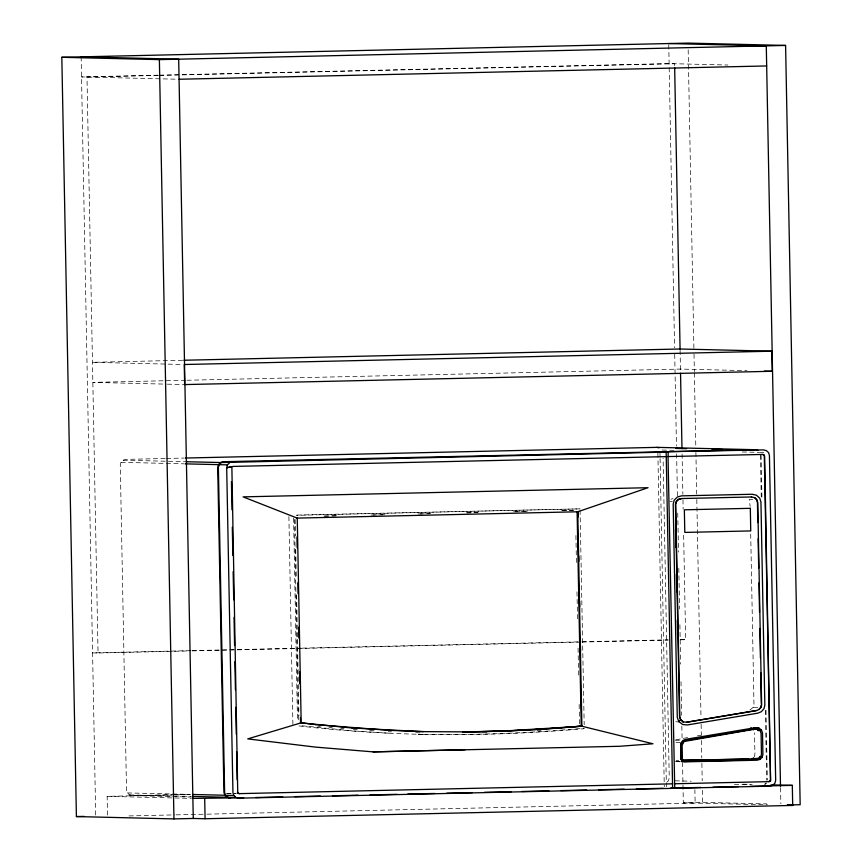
<?xml version="1.0" encoding="UTF-8"?>
<svg xmlns="http://www.w3.org/2000/svg" width="862" height="862" viewBox="0 0 862 862"><rect width="100%" height="100%" fill="white"/><g stroke="black" fill="none" stroke-linecap="round" stroke-linejoin="round"><path stroke-width="0.65" stroke-dasharray="4.31 3.23" d="M749.854 710.008L753.366 707.249L753.981 704.653L750.662 531.779M165.138 458.498L126.175 459.381L123.191 460.2L121.036 462.323L120.281 465.168L126.52 790.109L127.382 792.921L129.612 794.936L132.629 795.626L191.353 797.038M754.185 757.084L754.929 754.239L754.519 732.883M667.059 782.071L668.503 780.66L669.246 777.815L663.115 458.239M764.497 784.409L765.941 782.987M765.165 784.42L766.598 783.008M675.97 739.844L689.546 737.15M670.992 499.195L672.985 498.645M697.455 735.836L701.399 735.167M537.123 730.707L541.142 730.513M158.166 75.177L81.524 76.923L177.734 79.229M159.502 75.156L669.127 63.605L727.916 65.016M158.252 75.436L86.987 77.052L98.042 653.008L190.825 650.907M159.599 75.403L674.59 63.734L674.644 66.428M182.55 360.284L92.46 362.32L182.916 364.486M185.632 380.282L92.848 382.383L166.01 384.14M186.979 380.25L680.452 369.076L746.966 370.66M166.485 458.465L183.951 458.067M296.948 515.067L580.051 508.871L296.226 515.304M324.004 516.112L336.094 515.832M371.016 515.045L384.441 514.743M418.027 513.978L431.453 513.677M466.374 512.879L478.464 512.61M513.386 511.823L526.811 511.511M561.733 510.724L573.823 510.444M324.672 516.122L336.762 515.853M373.02 515.034L385.109 514.754M420.031 513.967L430.774 513.72M467.042 512.901L477.785 512.653M515.39 511.802L527.479 511.532M562.401 510.735L573.144 510.498M190.739 650.659L92.579 652.879L98.042 653.008M192.086 650.627L301 648.159M302.336 648.127L580.676 641.824M582.022 641.791L668.082 639.841M192.172 650.885L580.772 642.071M582.119 642.039L668.169 640.1M680.269 639.819L685.656 639.701L683.609 533.384M679.902 761.599L675.916 761.685L679.902 761.782M132.629 795.626L171.592 794.742M172.939 794.71L190.405 794.322M226.684 793.493L236.091 793.288M107.513 815.075L107.147 796.348L174.383 794.818M175.729 794.786L190.524 794.452M226.825 793.633L236.231 793.417M682.542 762.428L683.318 802.813L702.627 802.371L766.771 803.912M129.052 815.926L174.77 814.881M176.117 814.859L205.695 814.181M207.042 814.159L695.138 803.093L694.88 789.721M482.451 732.797L487.73 732.689M422.833 734.392C476.697 735.415 530.604 733.476 584.274 728.692L579.62 728.584C525.949 733.368 472.042 735.297 418.178 734.284L422.833 734.392C381.209 733.357 339.596 730.836 298.252 725.836M167.347 384.172L184.63 384.581M662.156 450.061L674.159 450.352M742.236 451.979L759.594 452.388M760.252 452.41L763.818 452.496M123.191 460.2L184.587 461.676M121.036 462.323L183.768 463.821M752.731 499.572L749.24 499.497L750.166 506.317M670 501.339L672.328 501.393M680.183 639.572L685.656 639.701M753.366 707.249L758.021 707.357M675.108 740.199L680.43 740.329M675.98 742.311L679.967 742.408M676.056 760.446L678.717 760.51M675.797 761.383L679.784 761.48M675.172 780.821L691.195 781.198M742.861 784.183L752.214 784.409M734.413 784.409L750.436 784.786M683.318 802.813L767.503 804.828M127.382 792.921L190.114 794.419M129.612 794.936L191.019 796.413M107.147 796.348L191.342 798.363M388.266 731.698L391.542 731.806M415.678 732.678L422.876 732.926M353.28 729.424L357.245 729.683M369.776 730.513L374.41 730.782M388.837 733.174L351.825 730.804L298.898 725.459M317.733 726.181L320.362 726.418M328.918 727.259L332.215 727.517M340.759 728.358L344.067 728.616M675.808 721.688L679.181 722.044M780.53 787.642L780.843 803.804M761.114 455.222L761.965 499.529M766.006 710.342L767.352 780.164M760.446 455.201L761.243 496.824M765.348 710.32L766.684 780.153M688.178 49.834L693.91 348.69M694.018 354.077L694.352 371.576M694.384 372.923L695.806 446.969M695.903 452.356L696.712 494.088M696.808 499.475L701 717.561M701.129 724.295L701.334 735.06M701.442 740.447L701.776 757.946M701.873 763.333L702.218 780.832M702.39 790.26L702.627 802.371M680.096 350.338L680.506 371.899M682.09 453.994L682.866 494.357M682.963 499.744L683.146 509.162M668.761 44.878L669.181 66.428M669.203 67.645L674.58 347.785M674.709 354.282L676.465 446.063M676.616 453.865L677.424 495.865M677.758 513.073L678.502 552.1M678.814 568.241L679.59 608.949M679.902 624.767L680.657 664.149M680.991 681.648L681.637 715.309M681.842 726.073L682.079 738.195M659.99 453.196L660.066 457.237M660.087 458.584L666.391 786.758M657.878 453.25L664.279 786.812M580.072 510.207L584.188 724.673M575.913 535.561L576.473 565.052M576.99 591.86L577.529 620.004M578.068 648.159L578.607 676.304M579.156 704.448L579.533 724.554M295.17 519.484L295.278 524.872M295.3 526.219L295.483 535.636M295.741 549.083L296.312 578.682M296.625 594.834L297.444 637.891M297.476 639.238L298.942 715.923M294.513 519.474L298.381 721.289M293.586 518.051L297.487 721.257M288.899 516.597L292.908 725.179M81.136 56.849L95.714 816.131"/><path stroke-width="1.29" d="M681.842 760.284L756.804 758.872L759.239 758.204L760.855 756.61L761.469 754.293L761.071 733.314L760.241 730.836L758.269 729.317L754.196 728.993L684.751 740.609L681.303 743.022L681.066 758.991L681.842 760.284L710.503 759.864M758.269 729.317L755.532 729.026L683.975 741.514L682.133 745.167L682.402 759.023L683.167 760.316M751.33 496.965L754.649 497.654L756.879 499.68L757.741 502.481L761.631 704.836L761.017 707.433L758.916 709.469L760.715 707.422L761.318 704.836M758.021 450.395L755.004 449.705L223.614 461.709L220.629 462.538L218.474 464.65L217.72 467.495L223.958 792.447L224.82 795.249L227.051 797.275L230.068 797.964M224.271 461.73L221.286 462.549L219.131 464.672L218.388 467.516L224.626 792.458L225.488 795.27L227.719 797.285L230.736 797.975M229.604 462.754L227.449 464.866L226.695 467.71L232.945 792.663L233.796 795.464L236.037 797.49L239.043 798.18L672.619 788.353L666.164 452.097L221.286 462.549M751.632 496.965L681.325 498.548L678.34 499.367L676.185 501.49L675.431 504.335L679.515 716.785L680.527 719.835L683.146 721.86M681.626 498.559L678.642 499.378L676.487 501.501L675.733 504.345L679.816 716.796L680.84 719.845L683.458 721.871L682.79 721.85L686.831 722.227L756.642 710.547M683.889 761.879L757.019 760.219L760.004 759.39L762.159 757.278L762.913 754.433L762.504 733.077L761.48 730.028L758.862 728.002L755.489 727.647L685.678 739.327L683.092 740.393L681.303 742.441L680.689 745.027L680.958 759.228L682.445 761.545M674.31 783.773L769.055 781.64L770.574 780.961L764.637 456.117L763.926 454.694L762.773 454.436L668.028 456.569L674.731 788.299L769.777 786.155L772.761 785.325L774.916 783.202L775.671 780.369L769.421 455.416L768.57 452.604L766.329 450.589L763.323 449.899L657.857 451.903M681.228 761.566L749.046 760.025L752.03 759.207L753.463 757.795M770.574 780.961L768.721 781.64L770.24 780.961L770.52 779.873L764.303 456.117L763.592 454.694L762.439 454.425M678.674 721.44L677.273 717.259L673.19 504.054L674.213 500.165L677.435 496.986L681.53 495.855L752.3 494.249L756.427 495.197L759.767 498.225L760.941 502.072L764.842 705.105L764.012 708.65L761.329 711.71L757.806 713.165L687.24 724.974L682.607 724.479L678.674 721.44L680.84 719.845M759.228 709.48L756.34 710.536L686.518 722.216M315.934 724.608L301.183 722.819L247.728 738.896L315.395 747.095L373.041 751.869L465.06 749.757M81.136 56.849L178.682 59.187L193.26 818.458L173.952 818.9L76.406 816.562L61.827 57.291L688.048 43.1L785.594 45.438L800.173 804.709L787.308 805M61.827 57.291L159.373 59.629L785.594 45.438M179.07 79.25L766.674 65.943M183.897 360.251L680.075 349.002L771.856 351.2L772.244 371.274L184.63 384.581M771.856 351.2L184.252 364.518L184.608 383.245M185.287 458.034L656.909 447.356L754.347 449.684L757.353 450.373L748.011 450.147M666.251 456.623L232.977 466.428L226.695 467.71L231.867 466.827L237.729 791.962L238.138 793.309L239.593 793.643M296.582 518.116L577.766 511.78L648.062 487.698L243.073 496.868L297.25 518.137L301.183 722.819L300.515 722.798L300.418 717.41M373.041 751.869L619.476 746.287L652.976 743.777L581.893 726.224L502.535 731.116L462.948 731.913M713.154 759.799L748.862 758.991M751.513 758.937L759.239 758.204M672.532 783.827L239.259 793.633L237.804 793.299L237.395 791.952M192.679 798.395L243.698 797.792M255.798 797.522L282.693 796.908M294.793 796.639L320.341 796.057M332.441 795.788L357.989 795.206M370.089 794.936L396.983 794.322M407.737 794.074L434.631 793.471M446.731 793.191L472.279 792.62M484.379 792.34L511.274 791.736M522.038 791.488L548.922 790.874M561.033 790.605L586.58 790.023M598.681 789.754L624.228 789.172M636.328 788.902L663.223 788.288M671.293 788.105L700.871 787.437M712.971 787.157L738.518 786.586M750.619 786.306L792.307 785.368L792.695 805.431L205.081 818.749L193.056 818.458M76.406 816.562L84.131 816.389M668.74 43.542L766.286 45.869L780.509 786.306M764.26 371.08L772.244 371.274M675.937 448.423L686.615 448.682M711.969 449.285L722.647 449.544M668.028 456.569L668.276 452.054M185.923 461.709L220.629 462.538M185.104 463.853L218.474 464.65M219.131 464.672L227.449 464.866M754.649 497.654L756.577 499.669L757.439 502.471L757.817 522.577M753.539 727.873L758.862 728.002M757.493 729.931L761.48 730.028M581.225 726.084L581.882 726.106L577.766 511.78L577.109 511.759L581.225 726.084A1520.449 1462.9 -88.6 0 1 462.625 731.838M682.65 741.482L683.975 741.514M681.303 743.022L682.629 743.055M759.53 756.577L760.855 756.61M759.497 757.213L762.159 757.278M752.03 759.207L760.004 759.39M681.325 759.821L682.65 759.853M770.93 784.851L792.307 785.368M670.248 788.299L674.731 788.299M787.351 805.302L792.695 805.431M192.786 794.484L224.82 795.249M225.488 795.27L233.796 795.464M192.345 796.445L227.051 797.275M227.719 797.285L236.037 797.49M389.01 730.351L423.576 731.59M389.678 730.373L315.266 724.586M352.095 727.991L422.089 731.622L463.293 731.86A1520.449 1462.9 -88.6 0 0 581.882 726.106M352.396 728.056L300.515 722.798M656.909 447.356L658.913 447.809M756.944 729.284L758.905 730.804M750.888 727.808L753.496 729.834M758.129 538.664L758.7 568.144M758.98 582.884L759.541 612.365M759.853 628.452L760.424 657.932M760.704 672.672L761.297 703.489M674.666 67.775L680.075 349.024M680.538 373.246L681.982 448.606M675.56 529.871L675.894 547.348M676.411 574.243L676.745 591.731M677.295 619.961L677.607 636.102M577.885 511.694L577.982 517.049M578.725 555.893L578.833 561.248M579.598 601.428L579.706 606.783M580.449 645.627L580.557 650.982M581.322 691.162L581.43 696.518M296.948 536.972L297.153 547.747M297.832 582.755L298.036 593.53M298.683 627.191L298.888 637.966M299.534 671.627L299.771 683.749M231.436 481.632L231.975 509.841M232.309 527.307L232.859 555.516M233.16 571.635L233.71 599.844M234.044 617.311L234.583 645.519M234.895 661.639L235.434 689.848M235.768 707.314L236.285 734.187M236.619 751.642L237.158 779.862M204.703 798.675L205.081 818.749M159.373 59.629L173.952 818.9M750.317 508.321L684.353 509.808L684.794 532.414L750.748 530.927L750.317 508.321"/></g></svg>
